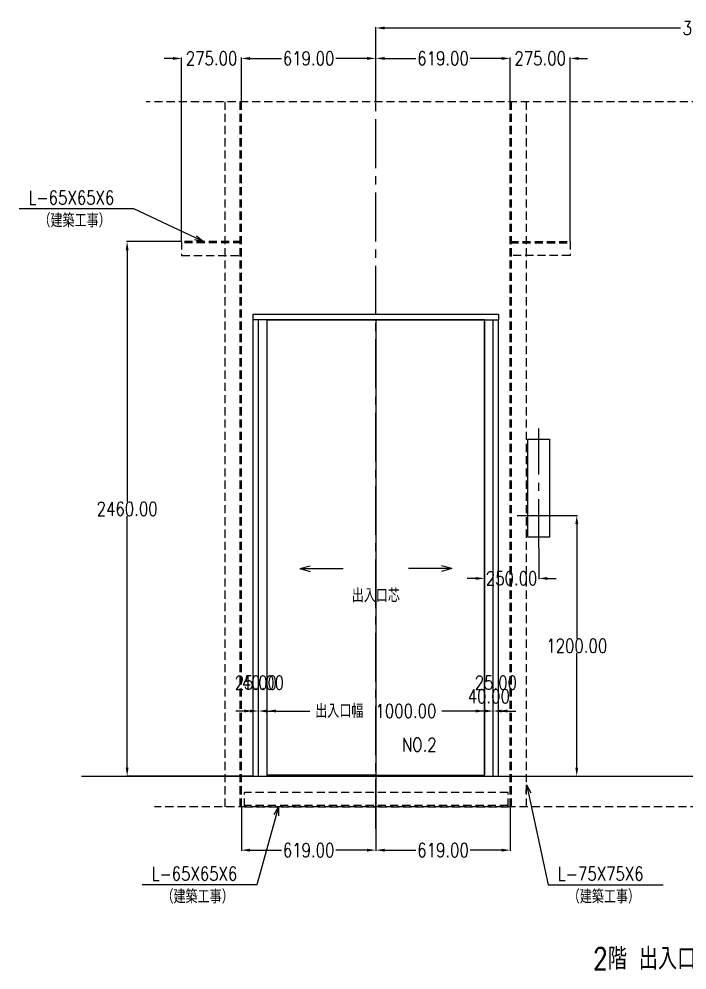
# Model space of a CAD drawing. Extents: x 674 to 16376, y 361 to 10916.
# Drawn here: x 674 to 3749, y 6541 to 10916 of the extents above; entities that cross this region are included whole.
import ezdxf
from ezdxf.enums import TextEntityAlignment as Align

# ---------------------------------------------------------------- set-up
doc = ezdxf.new("R2010")
doc.units = 0
doc.header["$LTSCALE"] = 300
doc.header["$MEASUREMENT"] = 0
doc.linetypes.add('CENTER2', pattern=[1.125, 0.75, -0.125, 0.125, -0.125])
doc.linetypes.add('HIDDEN2', pattern=[0.1875, 0.125, -0.0625])
doc.layers.get('0').update_dxf_attribs({"linetype": 'CONTINUOUS'})
doc.layers.get('DEFPOINTS').update_dxf_attribs({"color": 8, "linetype": 'CONTINUOUS'})
for name, color, linetype in [('ZZ-BUILD-FF', 3, 'CONTINUOUS'), ('ZZ-CENT', 7, 'CENTER2'), ('ZZ-COMMENT-STL', 6, 'CONTINUOUS'), ('ZZ-DIM-COM1', 6, 'CONTINUOUS'), ('ZZ-DIM-COM2', 7, 'CONTINUOUS'), ('ZZ-HIDN', 2, 'HIDDEN2'), ('ZZ-KIKI-ALL', 7, 'CONTINUOUS'), ('ZZ-OBJE', 3, 'CONTINUOUS'), ('ZZ-TITLE', 4, 'CONTINUOUS')]:
    doc.layers.add(name, color=color, linetype=linetype)
doc.styles.add('MITOH', font='romans.shx', dxfattribs={"width": 0.8, "bigfont": 'extfont.shx'})
doc.dimstyles.get("Standard").update_dxf_attribs({"dimtxt": 0.18, "dimasz": 0.18, "dimexe": 0.18, "dimexo": 0.0625, "dimgap": 0.09, "dimtad": 0, "dimtih": 1, "dimtoh": 1, "dimzin": 0, "dimdsep": 46, "dimtxsty": 'MITOH', "dimcen": 0.09, "dimadec": 0, "dimazin": 0, "dimtfac": 1, "dimtofl": 0, "dimtmove": 2, "dimatfit": 3, "dimfxl": 1, "dimtolj": 1, "dimarcsym": 0})

# ---------------------------------------------------------------- blocks, each defined once
blk = doc.blocks.new('*U783')
at = {"layer": 'ZZ-COMMENT-STL', "style": 'MITOH', "width": 0.8}
for s, p in [('L-65X65X6', (622.1, 9643)), ('（建築工事）', (668.2, 9538))]:
    blk.add_text(s, height=63, dxfattribs=at).set_placement(p)
blk = doc.blocks.new('_OPEN30')
at = {"color": 0, "linetype": 'ByBlock'}
for p, q in [((-1, 0.27), (0, 0)), ((0, 0), (-1, -0.27)), ((0, 0), (-1, 0))]:
    blk.add_line(p, q, dxfattribs=at)
blk = doc.blocks.new('*U784')
at = {"layer": 'ZZ-COMMENT-STL'}
blk.add_lwpolyline([(1391.1, 9490), (1107.3, 9623), (1087.3, 9623)], dxfattribs=at)
at = {"layer": 'ZZ-COMMENT-STL', "xscale": 40, "yscale": 40, "zscale": 40, "rotation": 334.8851651138555}
blk.add_blockref('_OPEN30', (1427.3, 9473), dxfattribs=at)
blk = doc.blocks.new('*U785')
at = {"layer": 'ZZ-COMMENT-STL', "style": 'MITOH', "width": 0.8}
for s, p in [('L-75X75X6', (3058.9, 6533)), ('（建築工事）', (3105, 6428))]:
    blk.add_text(s, height=63, dxfattribs=at).set_placement(p)
blk = doc.blocks.new('*U786')
at = {"layer": 'ZZ-COMMENT-STL'}
blk.add_lwpolyline([(2923.8, 6933.9), (3015.3, 6513), (3035.3, 6513)], dxfattribs=at)
at = {"layer": 'ZZ-COMMENT-STL', "xscale": 40, "yscale": 40, "zscale": 40, "rotation": 102.2647737278924}
blk.add_blockref('_OPEN30', (2915.3, 6973), dxfattribs=at)
blk = doc.blocks.new('*U787')
at = {"layer": 'ZZ-COMMENT-STL', "style": 'MITOH', "width": 0.8}
for s, p in [('L-65X65X6', (1188.5, 6533)), ('（建築工事）', (1234.6, 6428))]:
    blk.add_text(s, height=63, dxfattribs=at).set_placement(p)
blk = doc.blocks.new('*U788')
at = {"layer": 'ZZ-COMMENT-STL'}
blk.add_lwpolyline([(1763, 6834.5), (1673.7, 6513), (1663.7, 6513)], dxfattribs=at)
at = {"layer": 'ZZ-COMMENT-STL', "xscale": 40, "yscale": 40, "zscale": 40, "rotation": 74.47588900324574}
blk.add_blockref('_OPEN30', (1773.7, 6873), dxfattribs=at)
blk = doc.blocks.new('*D977')
at = {"layer": 'DEFPOINTS', "color": 0, "transparency": 16777216}
for p in [(3166.5, 8632.4), (3241.5, 8632.4), (3166.5, 7432.4)]:
    blk.add_point(p, dxfattribs=at)
at = {"layer": 'ZZ-DIM-COM1', "color": 0, "lineweight": -2, "transparency": 16777216}
for p, q in [((3167.8, 8632.4), (3245.1, 8632.4)), ((3241.5, 8592.4), (3241.5, 8065.7)), ((3241.5, 7472.4), (3241.5, 7999.1)), ((3167.8, 7432.4), (3245.1, 7432.4))]:
    blk.add_line(p, q, dxfattribs=at)
at = {"layer": 'ZZ-DIM-COM1', "color": 0, "transparency": 16777216}
for points in [[(3234.9, 8592.4), (3248.2, 8592.4), (3241.5, 8632.4)], [(3234.9, 7472.4), (3248.2, 7472.4), (3241.5, 7432.4)]]:
    blk.add_solid(points, dxfattribs=at)
at = {"layer": 'ZZ-DIM-COM1', "color": 0, "transparency": 16777216, "insert": (3241.5, 8032.4), "char_height": 63, "attachment_point": 5, "style": 'MITOH'}
blk.add_mtext('\\A1;1200.00', dxfattribs=at)
blk = doc.blocks.new('*D978')
at = {"layer": 'DEFPOINTS', "color": 0, "transparency": 16777216}
for p in [(1171.5, 9892.4), (1422.5, 9892.4), (1751.5, 7432.4)]:
    blk.add_point(p, dxfattribs=at)
at = {"layer": 'ZZ-DIM-COM2', "color": 0, "lineweight": -2, "transparency": 16777216}
for p, q in [((1421.3, 9892.4), (1167.9, 9892.4)), ((1171.5, 9852.4), (1171.5, 8695.7)), ((1171.5, 7472.4), (1171.5, 8629.1)), ((1750.3, 7432.4), (1167.9, 7432.4))]:
    blk.add_line(p, q, dxfattribs=at)
at = {"layer": 'ZZ-DIM-COM2', "color": 0, "transparency": 16777216}
for points in [[(1164.9, 9852.4), (1178.2, 9852.4), (1171.5, 9892.4)], [(1164.9, 7472.4), (1178.2, 7472.4), (1171.5, 7432.4)]]:
    blk.add_solid(points, dxfattribs=at)
at = {"layer": 'ZZ-DIM-COM2', "color": 0, "transparency": 16777216, "insert": (1171.5, 8662.4), "char_height": 63, "attachment_point": 5, "style": 'MITOH'}
blk.add_mtext('\\A1;2460.00', dxfattribs=at)
blk = doc.blocks.new('*D979')
at = {"layer": 'DEFPOINTS', "color": 0, "transparency": 16777216}
for p in [(1751.5, 7732.4), (1751.5, 7732.4), (1776.5, 7732.4)]:
    blk.add_point(p, dxfattribs=at)
at = {"layer": 'ZZ-DIM-COM2', "color": 0, "lineweight": -2, "transparency": 16777216}
for p, q in [((1711.5, 7732.4), (1671.5, 7732.4)), ((1751.5, 7733.6), (1751.5, 7736)), ((1776.5, 7733.6), (1776.5, 7736)), ((1816.5, 7732.4), (1856.5, 7732.4))]:
    blk.add_line(p, q, dxfattribs=at)
at = {"layer": 'ZZ-DIM-COM2', "color": 0, "transparency": 16777216}
for points in [[(1711.5, 7739), (1711.5, 7725.7), (1751.5, 7732.4)], [(1816.5, 7739), (1816.5, 7725.7), (1776.5, 7732.4)]]:
    blk.add_solid(points, dxfattribs=at)
at = {"layer": 'ZZ-DIM-COM2', "color": 0, "transparency": 16777216, "insert": (1764, 7862.9), "char_height": 63, "attachment_point": 5, "style": 'MITOH'}
blk.add_mtext('\\A1;25.00', dxfattribs=at)
blk = doc.blocks.new('*D980')
at = {"layer": 'DEFPOINTS', "color": 0, "transparency": 16777216}
for p in [(1776.5, 7732.4), (1816.5, 7732.4), (1816.5, 7727.4)]:
    blk.add_point(p, dxfattribs=at)
at = {"layer": 'ZZ-DIM-COM2', "color": 0, "lineweight": -2, "transparency": 16777216}
for p, q in [((1736.5, 7732.4), (1696.5, 7732.4)), ((1776.5, 7733.6), (1776.5, 7736)), ((1816.5, 7728.6), (1816.5, 7736)), ((1856.5, 7732.4), (1896.5, 7732.4))]:
    blk.add_line(p, q, dxfattribs=at)
at = {"layer": 'ZZ-DIM-COM2', "color": 0, "transparency": 16777216}
for points in [[(1736.5, 7739), (1736.5, 7725.7), (1776.5, 7732.4)], [(1856.5, 7739), (1856.5, 7725.7), (1816.5, 7732.4)]]:
    blk.add_solid(points, dxfattribs=at)
at = {"layer": 'ZZ-DIM-COM2', "color": 0, "transparency": 16777216, "insert": (1796.5, 7862.9), "char_height": 63, "attachment_point": 5, "style": 'MITOH'}
blk.add_mtext('\\A1;40.00', dxfattribs=at)
blk = doc.blocks.new('*D981')
at = {"layer": 'DEFPOINTS', "color": 0, "transparency": 16777216}
for p in [(1816.5, 7727.4), (2816.5, 7732.4), (2816.5, 7727.4)]:
    blk.add_point(p, dxfattribs=at)
at = {"layer": 'ZZ-DIM-COM1', "color": 0, "lineweight": -2, "transparency": 16777216}
for p, q in [((1816.5, 7728.6), (1816.5, 7736)), ((1856.5, 7732.4), (2012.8, 7732.4)), ((2776.5, 7732.4), (2620.3, 7732.4)), ((2816.5, 7728.6), (2816.5, 7736))]:
    blk.add_line(p, q, dxfattribs=at)
at = {"layer": 'ZZ-DIM-COM1', "color": 0, "transparency": 16777216}
for points in [[(1856.5, 7739), (1856.5, 7725.7), (1816.5, 7732.4)], [(2776.5, 7739), (2776.5, 7725.7), (2816.5, 7732.4)]]:
    blk.add_solid(points, dxfattribs=at)
at = {"layer": 'ZZ-DIM-COM1', "color": 0, "transparency": 16777216, "insert": (2316.5, 7732.4), "char_height": 63, "attachment_point": 5, "style": 'MITOH'}
blk.add_mtext('\\A1;出入口幅\u30001000.00', dxfattribs=at)
blk = doc.blocks.new('*D982')
at = {"layer": 'DEFPOINTS', "color": 0, "transparency": 16777216}
for p in [(2816.5, 7727.4), (2856.5, 7732.4), (2856.5, 7732.4)]:
    blk.add_point(p, dxfattribs=at)
at = {"layer": 'ZZ-DIM-COM2', "color": 0, "lineweight": -2, "transparency": 16777216}
for p, q in [((2776.5, 7732.4), (2736.5, 7732.4)), ((2816.5, 7728.6), (2816.5, 7736)), ((2856.5, 7733.6), (2856.5, 7736)), ((2896.5, 7732.4), (2936.5, 7732.4))]:
    blk.add_line(p, q, dxfattribs=at)
at = {"layer": 'ZZ-DIM-COM2', "color": 0, "transparency": 16777216}
for points in [[(2776.5, 7739), (2776.5, 7725.7), (2816.5, 7732.4)], [(2896.5, 7739), (2896.5, 7725.7), (2856.5, 7732.4)]]:
    blk.add_solid(points, dxfattribs=at)
at = {"layer": 'ZZ-DIM-COM2', "color": 0, "transparency": 16777216, "insert": (2836.5, 7799.9), "char_height": 63, "attachment_point": 5, "style": 'MITOH'}
blk.add_mtext('\\A1;40.00', dxfattribs=at)
blk = doc.blocks.new('*D983')
at = {"layer": 'DEFPOINTS', "color": 0, "transparency": 16777216}
for p in [(2856.5, 7732.4), (2881.5, 7732.4), (2881.5, 7732.4)]:
    blk.add_point(p, dxfattribs=at)
at = {"layer": 'ZZ-DIM-COM2', "color": 0, "lineweight": -2, "transparency": 16777216}
for p, q in [((2816.5, 7732.4), (2776.5, 7732.4)), ((2856.5, 7733.6), (2856.5, 7736)), ((2881.5, 7733.6), (2881.5, 7736)), ((2921.5, 7732.4), (2961.5, 7732.4))]:
    blk.add_line(p, q, dxfattribs=at)
at = {"layer": 'ZZ-DIM-COM2', "color": 0, "transparency": 16777216}
for points in [[(2816.5, 7739), (2816.5, 7725.7), (2856.5, 7732.4)], [(2921.5, 7739), (2921.5, 7725.7), (2881.5, 7732.4)]]:
    blk.add_solid(points, dxfattribs=at)
at = {"layer": 'ZZ-DIM-COM2', "color": 0, "transparency": 16777216, "insert": (2869, 7862.9), "char_height": 63, "attachment_point": 5, "style": 'MITOH'}
blk.add_mtext('\\A1;25.00', dxfattribs=at)
blk = doc.blocks.new('*D984')
at = {"layer": 'DEFPOINTS', "color": 0, "transparency": 16777216}
for p in [(1697.5, 10734.4), (1697.5, 10534.4), (1422.5, 9892.4)]:
    blk.add_point(p, dxfattribs=at)
at = {"layer": 'ZZ-DIM-COM2', "color": 0, "lineweight": -2, "transparency": 16777216}
for p, q in [((1382.5, 10734.4), (1342.5, 10734.4)), ((1422.5, 9893.6), (1422.5, 10738)), ((1697.5, 10535.6), (1697.5, 10738)), ((1737.5, 10734.4), (1777.5, 10734.4))]:
    blk.add_line(p, q, dxfattribs=at)
at = {"layer": 'ZZ-DIM-COM2', "color": 0, "transparency": 16777216}
for points in [[(1382.5, 10741), (1382.5, 10727.7), (1422.5, 10734.4)], [(1737.5, 10741), (1737.5, 10727.7), (1697.5, 10734.4)]]:
    blk.add_solid(points, dxfattribs=at)
at = {"layer": 'ZZ-DIM-COM2', "color": 0, "transparency": 16777216, "insert": (1560, 10734.4), "char_height": 63, "attachment_point": 5, "style": 'MITOH'}
blk.add_mtext('\\A1;275.00', dxfattribs=at)
blk = doc.blocks.new('*D985')
at = {"layer": 'DEFPOINTS', "color": 0, "transparency": 16777216}
for p in [(2316.5, 10734.4), (1697.5, 10534.4), (2316.5, 10534.4)]:
    blk.add_point(p, dxfattribs=at)
at = {"layer": 'ZZ-DIM-COM2', "color": 0, "lineweight": -2, "transparency": 16777216}
for p, q in [((1697.5, 10535.6), (1697.5, 10738)), ((1737.5, 10734.4), (1881.6, 10734.4)), ((2276.5, 10734.4), (2132.4, 10734.4)), ((2316.5, 10535.6), (2316.5, 10738))]:
    blk.add_line(p, q, dxfattribs=at)
at = {"layer": 'ZZ-DIM-COM2', "color": 0, "transparency": 16777216}
for points in [[(1737.5, 10741), (1737.5, 10727.7), (1697.5, 10734.4)], [(2276.5, 10741), (2276.5, 10727.7), (2316.5, 10734.4)]]:
    blk.add_solid(points, dxfattribs=at)
at = {"layer": 'ZZ-DIM-COM2', "color": 0, "transparency": 16777216, "insert": (2007, 10734.4), "char_height": 63, "attachment_point": 5, "style": 'MITOH'}
blk.add_mtext('\\A1;619.00', dxfattribs=at)
blk = doc.blocks.new('*D986')
at = {"layer": 'DEFPOINTS', "color": 0, "transparency": 16777216}
for p in [(2935.5, 10734.4), (2316.5, 10534.4), (2935.5, 10534.4)]:
    blk.add_point(p, dxfattribs=at)
at = {"layer": 'ZZ-DIM-COM2', "color": 0, "lineweight": -2, "transparency": 16777216}
for p, q in [((2316.5, 10535.6), (2316.5, 10738)), ((2356.5, 10734.4), (2500.6, 10734.4)), ((2895.5, 10734.4), (2751.4, 10734.4)), ((2935.5, 10535.6), (2935.5, 10738))]:
    blk.add_line(p, q, dxfattribs=at)
at = {"layer": 'ZZ-DIM-COM2', "color": 0, "transparency": 16777216}
for points in [[(2356.5, 10741), (2356.5, 10727.7), (2316.5, 10734.4)], [(2895.5, 10741), (2895.5, 10727.7), (2935.5, 10734.4)]]:
    blk.add_solid(points, dxfattribs=at)
at = {"layer": 'ZZ-DIM-COM2', "color": 0, "transparency": 16777216, "insert": (2626, 10734.4), "char_height": 63, "attachment_point": 5, "style": 'MITOH'}
blk.add_mtext('\\A1;619.00', dxfattribs=at)
blk = doc.blocks.new('*D987')
at = {"layer": 'DEFPOINTS', "color": 0, "transparency": 16777216}
for p in [(3210.5, 10734.4), (2935.5, 10534.4), (3210.5, 9892.4)]:
    blk.add_point(p, dxfattribs=at)
at = {"layer": 'ZZ-DIM-COM2', "color": 0, "lineweight": -2, "transparency": 16777216}
for p, q in [((2895.5, 10734.4), (2855.5, 10734.4)), ((2935.5, 10535.6), (2935.5, 10738)), ((3210.5, 9893.6), (3210.5, 10738)), ((3250.5, 10734.4), (3290.5, 10734.4))]:
    blk.add_line(p, q, dxfattribs=at)
at = {"layer": 'ZZ-DIM-COM2', "color": 0, "transparency": 16777216}
for points in [[(2895.5, 10741), (2895.5, 10727.7), (2935.5, 10734.4)], [(3250.5, 10741), (3250.5, 10727.7), (3210.5, 10734.4)]]:
    blk.add_solid(points, dxfattribs=at)
at = {"layer": 'ZZ-DIM-COM2', "color": 0, "transparency": 16777216, "insert": (3073, 10734.4), "char_height": 63, "attachment_point": 5, "style": 'MITOH'}
blk.add_mtext('\\A1;275.00', dxfattribs=at)
blk = doc.blocks.new('*D988')
at = {"layer": 'DEFPOINTS', "color": 0, "transparency": 16777216}
for p in [(5421.5, 10874.4), (2316.5, 10534.4), (5421.5, 10534.4)]:
    blk.add_point(p, dxfattribs=at)
at = {"layer": 'ZZ-DIM-COM1', "color": 0, "lineweight": -2, "transparency": 16777216}
for p, q in [((2316.5, 10535.6), (2316.5, 10878)), ((2356.5, 10874.4), (3718.4, 10874.4)), ((5381.5, 10874.4), (4019.6, 10874.4)), ((5421.5, 10535.6), (5421.5, 10878))]:
    blk.add_line(p, q, dxfattribs=at)
at = {"layer": 'ZZ-DIM-COM1', "color": 0, "transparency": 16777216}
for points in [[(2356.5, 10881), (2356.5, 10867.7), (2316.5, 10874.4)], [(5381.5, 10881), (5381.5, 10867.7), (5421.5, 10874.4)]]:
    blk.add_solid(points, dxfattribs=at)
at = {"layer": 'ZZ-DIM-COM1', "color": 0, "transparency": 16777216, "insert": (3869, 10874.4), "char_height": 63, "attachment_point": 5, "style": 'MITOH'}
blk.add_mtext('\\A1;3105.00', dxfattribs=at)
blk = doc.blocks.new('*D989')
at = {"layer": 'DEFPOINTS', "color": 0, "transparency": 16777216}
for p in [(2316.5, 7432.4), (1697.5, 7292.4), (2316.5, 7092.4)]:
    blk.add_point(p, dxfattribs=at)
at = {"layer": 'ZZ-DIM-COM2', "color": 0, "lineweight": -2, "transparency": 16777216}
for p, q in [((2316.5, 7431.1), (2316.5, 7088.8)), ((1697.5, 7291.1), (1697.5, 7088.8)), ((1737.5, 7092.4), (1881.6, 7092.4)), ((2276.5, 7092.4), (2132.4, 7092.4))]:
    blk.add_line(p, q, dxfattribs=at)
at = {"layer": 'ZZ-DIM-COM2', "color": 0, "transparency": 16777216}
for points in [[(1737.5, 7099), (1737.5, 7085.7), (1697.5, 7092.4)], [(2276.5, 7099), (2276.5, 7085.7), (2316.5, 7092.4)]]:
    blk.add_solid(points, dxfattribs=at)
at = {"layer": 'ZZ-DIM-COM2', "color": 0, "transparency": 16777216, "insert": (2007, 7092.4), "char_height": 63, "attachment_point": 5, "style": 'MITOH'}
blk.add_mtext('\\A1;619.00', dxfattribs=at)
blk = doc.blocks.new('*D990')
at = {"layer": 'DEFPOINTS', "color": 0, "transparency": 16777216}
for p in [(2316.5, 7432.4), (2935.5, 7292.4), (2935.5, 7092.4)]:
    blk.add_point(p, dxfattribs=at)
at = {"layer": 'ZZ-DIM-COM2', "color": 0, "lineweight": -2, "transparency": 16777216}
for p, q in [((2316.5, 7431.1), (2316.5, 7088.8)), ((2935.5, 7291.1), (2935.5, 7088.8)), ((2356.5, 7092.4), (2500.6, 7092.4)), ((2895.5, 7092.4), (2751.4, 7092.4))]:
    blk.add_line(p, q, dxfattribs=at)
at = {"layer": 'ZZ-DIM-COM2', "color": 0, "transparency": 16777216}
for points in [[(2356.5, 7099), (2356.5, 7085.7), (2316.5, 7092.4)], [(2895.5, 7099), (2895.5, 7085.7), (2935.5, 7092.4)]]:
    blk.add_solid(points, dxfattribs=at)
at = {"layer": 'ZZ-DIM-COM2', "color": 0, "transparency": 16777216, "insert": (2626, 7092.4), "char_height": 63, "attachment_point": 5, "style": 'MITOH'}
blk.add_mtext('\\A1;619.00', dxfattribs=at)
blk = doc.blocks.new('*D1006')
at = {"layer": 'DEFPOINTS', "color": 0, "transparency": 16777216}
for p in [(2816.5, 8482.4), (3066.5, 8482.4), (3066.5, 8342.4)]:
    blk.add_point(p, dxfattribs=at)
at = {"layer": 'ZZ-DIM-COM1', "color": 0, "lineweight": -2, "transparency": 16777216}
for p, q in [((2816.5, 8481.1), (2816.5, 8338.8)), ((3066.5, 8481.1), (3066.5, 8338.8)), ((2776.5, 8342.4), (2736.5, 8342.4)), ((3106.5, 8342.4), (3146.5, 8342.4))]:
    blk.add_line(p, q, dxfattribs=at)
at = {"layer": 'ZZ-DIM-COM1', "color": 0, "transparency": 16777216}
for points in [[(2776.5, 8349), (2776.5, 8335.7), (2816.5, 8342.4)], [(3106.5, 8349), (3106.5, 8335.7), (3066.5, 8342.4)]]:
    blk.add_solid(points, dxfattribs=at)
at = {"layer": 'ZZ-DIM-COM1', "color": 0, "transparency": 16777216, "insert": (2941.5, 8342.4), "char_height": 63, "attachment_point": 5, "style": 'MITOH'}
blk.add_mtext('\\A1;250.00', dxfattribs=at)
blk = doc.blocks.new('*U804')
at = {"layer": 'ZZ-TITLE', "style": 'MITOH', "width": 0.8}
blk.add_text('2階 出入口正面及断面図（1：20）', height=100, dxfattribs=at).set_placement((3220.9, 6123.8))

msp = doc.modelspace()

# ---------------------------------------------------------------- linework, layer by layer
at = {"layer": 'ZZ-BUILD-FF', "linetype": 'Continuous'}
msp.add_line((961.53, 7432.356), (6961.53, 7432.356), dxfattribs=at)
at = {"layer": 'ZZ-CENT', "color": 7, "linetype": 'CENTER2'}
msp.add_line((2316.53, 7192.356), (2316.53, 10634.356), dxfattribs=at)
at = {"layer": 'ZZ-CENT', "linetype": 'CENTER2'}
for p, q in [((3066.53, 8482.356), (3066.53, 9032.356)), ((2966.53, 8632.356), (3166.53, 8632.356))]:
    msp.add_line(p, q, dxfattribs=at)
at = {"layer": 'ZZ-COMMENT-STL'}
for p, q in [((1202.53, 10042.356), (673.73, 10042.356)), ((1768.867, 6932.356), (1240.067, 6932.356)), ((3110.53, 6932.356), (3639.33, 6932.356))]:
    msp.add_line(p, q, dxfattribs=at)
at = {"layer": 'ZZ-HIDN', "linetype": 'HIDDEN2'}
for p, q in [((6340.53, 10534.356), (1258.842, 10534.356)), ((1622.53, 7292.356), (1622.53, 10534.356)), ((1691.53, 7292.356), (1691.53, 10534.356)), ((1697.53, 7292.356), (1697.53, 10534.356)), ((2935.53, 7292.356), (2935.53, 10534.356)), ((2941.53, 7292.356), (2941.53, 10534.356)), ((3010.53, 7292.356), (3010.53, 10534.356)), ((1697.53, 9892.356), (1422.53, 9892.356)), ((1422.53, 9892.356), (1422.53, 9827.356)), ((1697.53, 9886.356), (1422.53, 9886.356)), ((2935.53, 9892.356), (3210.53, 9892.356)), ((2935.53, 9886.356), (3210.53, 9886.356)), ((3210.53, 9892.356), (3210.53, 9827.356)), ((1422.53, 9827.356), (1697.53, 9827.356)), ((3210.53, 9827.356), (2935.53, 9827.356)), ((1711.53, 7292.356), (1711.53, 7357.356)), ((2925.53, 7292.356), (2925.53, 7357.356))]:
    msp.add_line(p, q, dxfattribs=at)
for points in [[(2925.53, 7357.356), (1711.53, 7357.356)], [(6390.53, 7292.356), (1297.53, 7292.356)], [(2925.53, 7298.356), (1711.53, 7298.356)], [(1711.53, 7292.356), (2925.53, 7292.356)]]:
    msp.add_lwpolyline(points, dxfattribs=at)
at = {"layer": 'ZZ-OBJE'}
for p, q in [((1751.53, 9532.356), (1751.53, 9557.356)), ((1751.53, 9557.356), (2881.53, 9557.356)), ((2881.53, 9557.356), (2881.53, 9532.356)), ((1751.53, 7432.356), (1751.53, 9532.356)), ((1816.53, 9532.356), (1751.53, 9532.356)), ((1776.53, 7432.356), (1776.53, 9532.356)), ((2816.53, 9532.356), (1816.53, 9532.356)), ((1816.53, 7432.356), (1816.53, 9532.356)), ((2315.53, 9532.356), (2317.53, 9532.356)), ((2316.53, 9532.356), (2316.53, 7437.356)), ((2317.53, 9532.356), (2816.53, 9532.356)), ((2816.53, 7432.356), (2816.53, 9532.356)), ((2816.53, 9532.356), (2881.53, 9532.356)), ((2856.53, 7432.356), (2856.53, 9532.356)), ((2881.53, 7432.356), (2881.53, 9532.356)), ((2315.53, 7437.356), (2317.53, 7437.356)), ((2317.53, 7437.356), (2816.53, 7437.356))]:
    msp.add_line(p, q, dxfattribs=at)
at = {"layer": 'ZZ-OBJE', "color": 3}
for p, q in [((1816.53, 7437.356), (1816.53, 9532.356)), ((1816.53, 9532.356), (2315.53, 9532.356)), ((1816.53, 7432.356), (1816.53, 9532.356)), ((2816.53, 9532.356), (2816.53, 7437.356)), ((2816.53, 7432.356), (2816.53, 9532.356)), ((2315.53, 7437.356), (1816.53, 7437.356))]:
    msp.add_line(p, q, dxfattribs=at)
at = {"layer": 'ZZ-OBJE', "color": 3, "linetype": 'Continuous'}
for p, q in [((3016.53, 8532.356), (3016.53, 8982.356)), ((3016.53, 8982.356), (3116.53, 8982.356)), ((3116.53, 8982.356), (3116.53, 8532.356)), ((3116.53, 8532.356), (3016.53, 8532.356))]:
    msp.add_line(p, q, dxfattribs=at)
at = {"layer": 'ZZ-OBJE', "color": 7}
for p, q in [((1966.53, 8387.356), (2014.826, 8400.297)), ((2666.53, 8387.356), (2618.234, 8400.297)), ((1966.53, 8387.356), (2014.826, 8374.415)), ((1966.53, 8387.356), (2166.53, 8387.356)), ((2666.53, 8387.356), (2466.53, 8387.356)), ((2666.53, 8387.356), (2618.234, 8374.415))]:
    msp.add_line(p, q, dxfattribs=at)

# ---------------------------------------------------------------- block references
at = {"layer": 'ZZ-DIM-COM1'}
for name in ['*U783', '*U784', '*U786', '*U788', '*U787', '*U785', '*U804']:
    msp.add_blockref(name, (95.195, 419.324), dxfattribs=at)

# ---------------------------------------------------------------- texts
at = {"layer": 'ZZ-KIKI-ALL', "color": 4, "style": 'MITOH', "width": 0.8}
for s, p in [('出入口芯', (2316.53, 8263.856)), ('NO.2', (2516.53, 7577.356))]:
    msp.add_text(s, height=63, dxfattribs=at).set_placement(p, align=Align.MIDDLE_CENTER)

# ---------------------------------------------------------------- dimensions: what is measured, and where the dimension line sits
at = {"layer": 'ZZ-DIM-COM1'}
for base, p1, p2, override, picture, middle in [((5421.53, 10874.356), (2316.53, 10534.356), (5421.53, 10534.356), {"dimscale": 20, "dimtxt": 3.15, "dimasz": 2, "dimjust": 0, "dimlfac": 1, "dimse1": 0, "dimse2": 0, "dimtix": 0}, '*D988', (3869.03, 10874.356)), ((3066.53, 8342.356), (2816.53, 8482.356), (3066.53, 8482.356), {"dimscale": 20, "dimtxt": 3.15, "dimasz": 2, "dimjust": 0, "dimlfac": 1, "dimse1": 0, "dimse2": 0, "dimtix": 1}, '*D1006', (2941.53, 8342.356))]:
    dim = msp.add_linear_dim(base=base, p1=p1, p2=p2, dimstyle='Standard', override=override, dxfattribs=at)
    dim.commit()
    dim.dimension.update_dxf_attribs({"geometry": picture, "text_midpoint": middle})
dim = msp.add_linear_dim(base=(3241.53, 8632.356), p1=(3166.53, 7432.356), p2=(3166.53, 8632.356), angle=270, dimstyle='Standard', override={"dimscale": 20, "dimtxt": 3.15, "dimasz": 2, "dimjust": 0, "dimlfac": 1, "dimse1": 0, "dimse2": 0, "dimtix": 0}, dxfattribs=at)
dim.commit()
dim.dimension.update_dxf_attribs({"geometry": '*D977', "text_midpoint": (3241.53, 8032.356)})
dim = msp.add_linear_dim(base=(2816.53, 7732.356), p1=(1816.53, 7727.356), p2=(2816.53, 7727.356), text='出入口幅\u3000<>', dimstyle='Standard', override={"dimscale": 20, "dimtxt": 3.15, "dimasz": 2, "dimjust": 0, "dimlfac": 1, "dimse1": 0, "dimse2": 0, "dimtix": 0}, dxfattribs=at)
dim.commit()
dim.dimension.update_dxf_attribs({"geometry": '*D981', "text_midpoint": (2316.53, 7732.356)})
at = {"layer": 'ZZ-DIM-COM2'}
for base, p1, p2, override, picture, middle in [((1697.53, 10734.356), (1422.53, 9892.356), (1697.53, 10534.356), {"dimscale": 20, "dimtxt": 3.15, "dimasz": 2, "dimjust": 0, "dimlfac": 1, "dimse1": 0, "dimse2": 0, "dimtix": 0}, '*D984', (1560.03, 10734.356)), ((2316.53, 10734.356), (1697.53, 10534.356), (2316.53, 10534.356), {"dimscale": 20, "dimtxt": 3.15, "dimasz": 2, "dimjust": 0, "dimlfac": 1, "dimse1": 0, "dimse2": 0, "dimtix": 0}, '*D985', (2007.03, 10734.356)), ((2935.53, 10734.356), (2316.53, 10534.356), (2935.53, 10534.356), {"dimscale": 20, "dimtxt": 3.15, "dimasz": 2, "dimjust": 0, "dimlfac": 1, "dimse1": 0, "dimse2": 0, "dimtix": 0}, '*D986', (2626.03, 10734.356)), ((3210.53, 10734.356), (2935.53, 10534.356), (3210.53, 9892.356), {"dimscale": 20, "dimtxt": 3.15, "dimasz": 2, "dimjust": 0, "dimlfac": 1, "dimse1": 0, "dimse2": 0, "dimtix": 0}, '*D987', (3073.03, 10734.356)), ((1751.53, 7732.356), (1776.53, 7732.356), (1751.53, 7732.356), {"dimscale": 20, "dimtxt": 3.15, "dimasz": 2, "dimjust": 0, "dimlfac": 1, "dimse1": 0, "dimse2": 0, "dimtix": 0}, '*D979', (1764.03, 7862.856)), ((1816.53, 7732.356), (1776.53, 7732.356), (1816.53, 7727.356), {"dimscale": 20, "dimtxt": 3.15, "dimasz": 2, "dimtad": 4, "dimjust": 2, "dimlfac": 1, "dimse1": 0, "dimse2": 0, "dimtix": 0}, '*D980', (1796.53, 7862.856)), ((2881.53, 7732.356), (2856.53, 7732.356), (2881.53, 7732.356), {"dimscale": 20, "dimtxt": 3.15, "dimasz": 2, "dimjust": 0, "dimlfac": 1, "dimse1": 0, "dimse2": 0, "dimtix": 0}, '*D983', (2869.03, 7862.856)), ((2856.53, 7732.356), (2816.53, 7727.356), (2856.53, 7732.356), {"dimscale": 20, "dimtxt": 3.15, "dimasz": 2, "dimtad": 4, "dimjust": 1, "dimlfac": 1, "dimse1": 0, "dimse2": 0, "dimtix": 0}, '*D982', (2836.53, 7799.856)), ((2316.53, 7092.356), (1697.53, 7292.356), (2316.53, 7432.356), {"dimscale": 20, "dimtxt": 3.15, "dimasz": 2, "dimjust": 0, "dimlfac": 1, "dimse1": 0, "dimse2": 0, "dimtix": 0}, '*D989', (2007.03, 7092.356)), ((2935.53, 7092.356), (2316.53, 7432.356), (2935.53, 7292.356), {"dimscale": 20, "dimtxt": 3.15, "dimasz": 2, "dimjust": 0, "dimlfac": 1, "dimse1": 0, "dimse2": 0, "dimtix": 0}, '*D990', (2626.03, 7092.356))]:
    dim = msp.add_linear_dim(base=base, p1=p1, p2=p2, dimstyle='Standard', override=override, dxfattribs=at)
    dim.commit()
    dim.dimension.update_dxf_attribs({"geometry": picture, "text_midpoint": middle})
dim = msp.add_linear_dim(base=(1171.53, 9892.356), p1=(1751.53, 7432.356), p2=(1422.53, 9892.356), angle=90, dimstyle='Standard', override={"dimscale": 20, "dimtxt": 3.15, "dimasz": 2, "dimjust": 0, "dimlfac": 1, "dimse1": 0, "dimse2": 0, "dimtix": 0}, dxfattribs=at)
dim.commit()
dim.dimension.update_dxf_attribs({"geometry": '*D978', "text_midpoint": (1171.53, 8662.356)})

doc.saveas('drawing.dxf')
